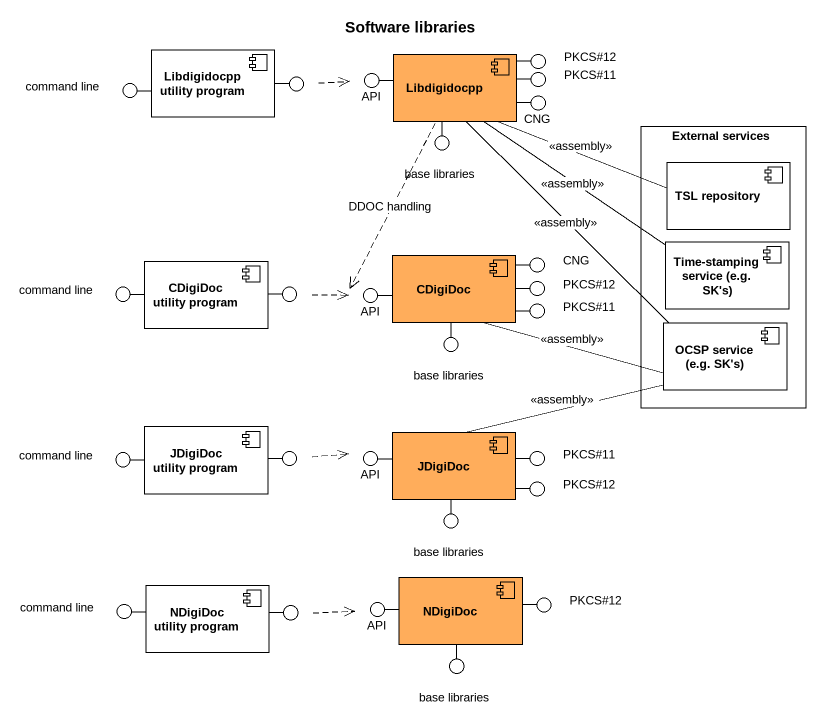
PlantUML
@startuml
title Software libraries
component "Libdigidocpp utility program" as Libdigidocpp_utility_program #FFFFFF
() API
component Libdigidocpp #FFAD5B
() "PKCS#11" as PKCS_11
() "PKCS#12" as PKCS_12
() "command line" as command_line
() " " as lollipop1
() "base libraries" as base_libraries
() CNG
rectangle "External services" as External_services {
  component "TSL repository" as TSL_repository #FFFFFF
  component "Time-stamping service (e.g. SK's)" as Time_stamping_service_e_g #FFFFFF
  component "OCSP service (e.g. SK's)" as OCSP_service_e_g_SK_s #FFFFFF
}
component "CDigiDoc utility program" as CDigiDoc_utility_program #FFFFFF
component CDigiDoc #FFAD5B
() "CNG" as CNG_2
() "command line" as command_line_2
() " " as lollipop2
() "API" as API_2
() "base libraries" as base_libraries_2
() "PKCS#11" as PKCS_11_2
() "PKCS#12" as PKCS_12_2
component "JDigiDoc utility program" as JDigiDoc_utility_program #FFFFFF
() "command line" as command_line_3
() " " as lollipop3
() "API" as API_3
component JDigiDoc #FFAD5B
() "PKCS#11" as PKCS_11_3
() "base libraries" as base_libraries_3
() "PKCS#12" as PKCS_12_3
component NDigiDoc #FFAD5B
() "command line" as command_line_4
component "NDigiDoc utility program" as NDigiDoc_utility_program #FFFFFF
() " " as lollipop4
() "API" as API_4
() "PKCS#12" as PKCS_12_4
() "base libraries" as base_libraries_4
Libdigidocpp -left- API
Libdigidocpp -right- PKCS_11
Libdigidocpp -right- PKCS_12
Libdigidocpp_utility_program -left- command_line
Libdigidocpp_utility_program -right- lollipop1
Libdigidocpp -- base_libraries
Libdigidocpp -right- CNG
CDigiDoc -right- CNG_2
CDigiDoc_utility_program -left- command_line_2
CDigiDoc_utility_program -right- lollipop2
CDigiDoc -left- API_2
CDigiDoc -- base_libraries_2
CDigiDoc -right- PKCS_11_2
CDigiDoc -right- PKCS_12_2
JDigiDoc_utility_program -left- command_line_3
JDigiDoc_utility_program -right- lollipop3
JDigiDoc -left- API_3
JDigiDoc -right- PKCS_11_3
JDigiDoc -- base_libraries_3
JDigiDoc -right- PKCS_12_3
NDigiDoc_utility_program -left- command_line_4
NDigiDoc_utility_program -right- lollipop4
NDigiDoc -left- API_4
NDigiDoc -right- PKCS_12_4
NDigiDoc -- base_libraries_4
Libdigidocpp -right- TSL_repository : <<assembly>>
Libdigidocpp -- Time_stamping_service_e_g : <<assembly>>
Libdigidocpp -- OCSP_service_e_g_SK_s : <<assembly>>
lollipop1 .right.> API
base_libraries ..> API_2 : DDOC handling
CDigiDoc -right- OCSP_service_e_g_SK_s : <<assembly>>
lollipop2 .right.> API_2
lollipop3 .right.> API_3
JDigiDoc -right- OCSP_service_e_g_SK_s : <<assembly>>
lollipop4 .right.> API_4
@enduml
